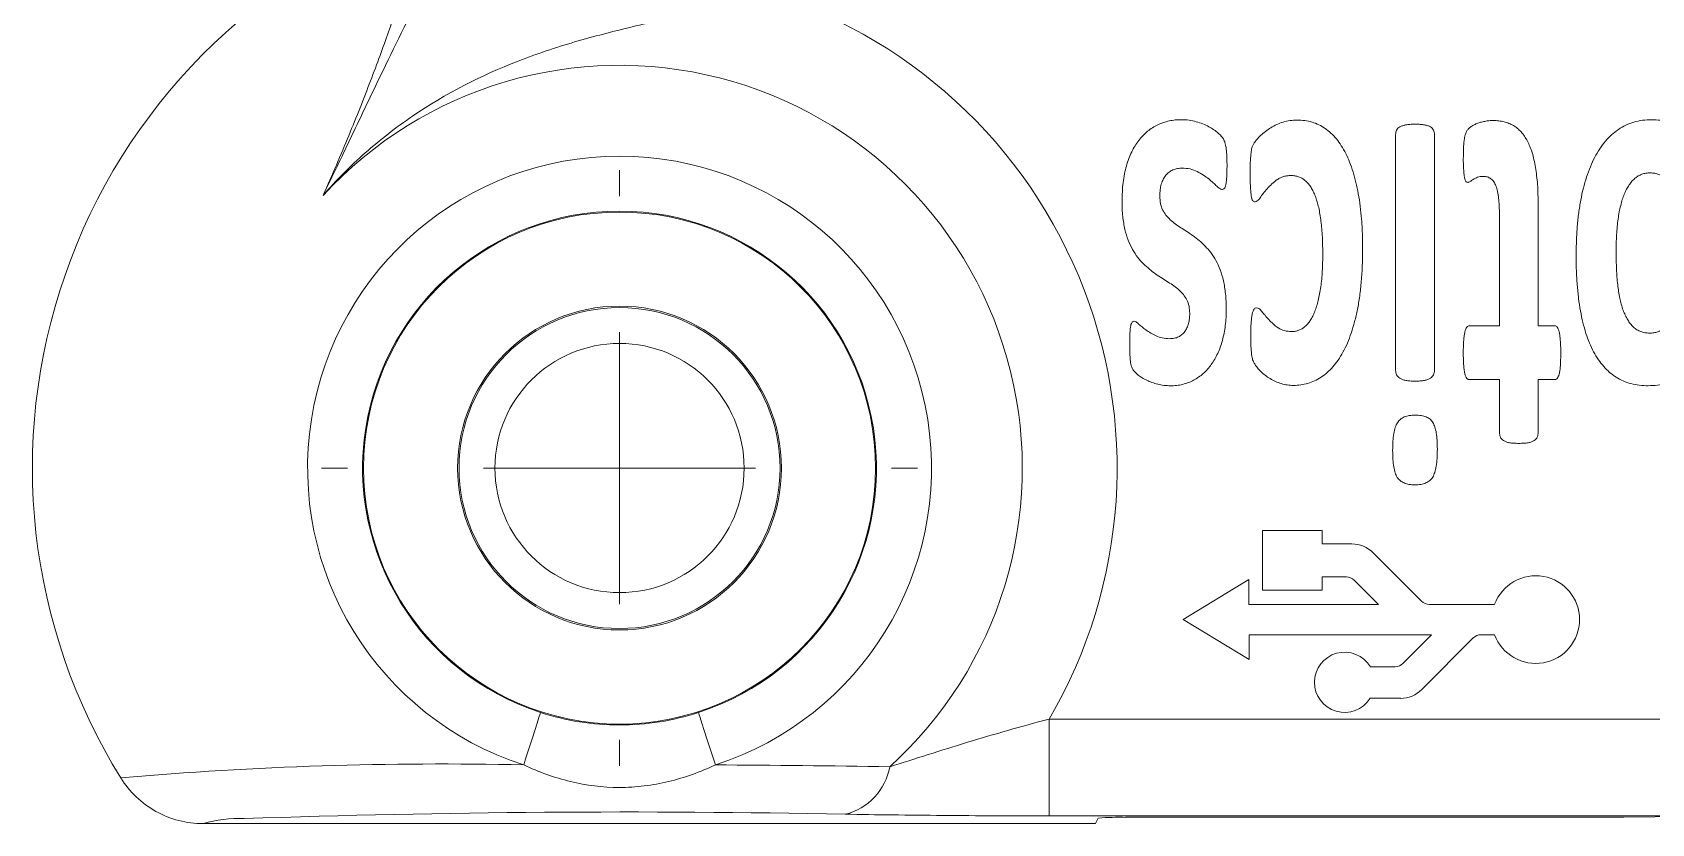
# Model space of a CAD drawing. Header units: millimetres. Extents: x 24.3 to 104.7, y 23.5 to 104.3.
# Drawn here: x 24.26 to 54.03, y 23.51 to 38.06 of the extents above; entities that cross this region are included whole.
import ezdxf

# ---------------------------------------------------------------- set-up
doc = ezdxf.new("R2010")
doc.units = ezdxf.units.MM

# ---------------------------------------------------------------- blocks, each defined once
blk = doc.blocks.new('SW_CENTERMARKSYMBOL_1')
at = {"color": 0, "linetype": 'Continuous', "lineweight": 0}
for p, q in [((0, 5), (0, 5.477)), ((0, 0), (0, 2.5)), ((-5, 0), (-5.477, 0)), ((0, 0), (-2.5, 0)), ((0, 0), (0, -2.5)), ((0, 0), (2.5, 0)), ((5, 0), (5.477, 0)), ((0, -5), (0, -5.477))]:
    blk.add_line(p, q, dxfattribs=at)

msp = doc.modelspace()

# ---------------------------------------------------------------- linework, layer by layer
at = {"color": 7, "linetype": 'Continuous', "lineweight": 15}
for p, q in [((49.328, 31.845), (49.328, 36.173)), ((50.042, 36.173), (50.042, 31.845)), ((51.948, 34.885), (51.948, 32.662)), ((51.236, 32.662), (51.236, 34.701)), ((50.683, 32.662), (51.236, 32.662)), ((51.948, 32.662), (52.252, 32.662)), ((51.236, 31.671), (50.686, 31.671)), ((51.236, 30.703), (51.236, 31.671)), ((52.249, 31.671), (51.948, 31.671)), ((51.948, 31.671), (51.948, 30.703)), ((46.882, 28.896), (46.882, 27.798)), ((47.978, 28.896), (46.882, 28.896)), ((47.978, 28.65), (47.978, 28.896)), ((48.521, 28.65), (47.978, 28.65)), ((49.803, 27.599), (48.916, 28.486)), ((46.626, 27.996), (45.42, 27.259)), ((46.626, 27.54), (46.626, 27.996)), ((47.978, 28.045), (48.423, 28.045)), ((47.978, 27.798), (47.978, 28.045)), ((48.567, 27.985), (49.012, 27.54)), ((46.882, 27.798), (47.978, 27.798)), ((49.012, 27.54), (46.626, 27.54)), ((51.147, 27.54), (49.946, 27.54)), ((45.42, 27.259), (46.635, 26.527)), ((46.635, 26.527), (46.635, 26.981)), ((46.635, 26.981), (49.99, 26.981)), ((49.99, 26.981), (49.462, 26.452)), ((49.81, 25.975), (50.756, 26.921)), ((50.9, 26.981), (51.147, 26.981)), ((49.318, 26.393), (48.863, 26.393)), ((48.858, 25.812), (49.415, 25.812)), ((42.955, 25.428), (42.955, 23.65)), ((42.955, 25.428), (85.963, 25.428)), ((55.603, 23.65), (42.955, 23.65)), ((43.86, 23.61), (43.812, 23.508)), ((53.525, 23.624), (44.368, 23.624)), ((55.603, 23.65), (53.525, 23.624)), ((27.401, 23.508), (43.812, 23.508))]:
    msp.add_line(p, q, dxfattribs=at)
at = {"color": 7, "linetype": 'Continuous', "lineweight": 15, "flags": 128}
for points in [[(33.608, 25.55), (33.6, 25.525), (33.578, 25.459), (33.545, 25.355), (33.501, 25.221), (33.451, 25.066), (33.398, 24.902), (33.345, 24.738), (33.297, 24.588)], [(36.821, 24.588), (36.772, 24.738), (36.719, 24.902), (36.666, 25.066), (36.616, 25.221), (36.573, 25.355), (36.539, 25.459), (36.518, 25.525), (36.51, 25.55)]]:
    msp.add_lwpolyline(points, dxfattribs=at)
at = {"color": 7, "linetype": 'Continuous', "lineweight": 15}
for radius in [4.707, 2.977, 2.951, 2.291]:
    msp.add_circle((35.059, 30.046), radius, dxfattribs=at)
for centre, radius, start, end in [((35.059, 30.046), 10.795, 109.7632, 211.8553), ((35.059, 30.046), 9.148, 329.68, 75.6568), ((35.059, 30.046), 7.405, 312.1323, 137.397), ((35.059, 30.046), 5.735, 287.8911, 252.1089), ((35.059, 30.046), 4.724, 287.8911, 252.1089), ((48.521, 28.091), 0.559, 45, 90), ((48.423, 27.841), 0.203, 45, 90), ((51.903, 27.26), 0.806, 200.2431, 159.6558), ((49.946, 27.743), 0.203, 225, 270), ((50.9, 26.778), 0.203, 90, 135), ((48.389, 26.106), 0.554, 31.1503, 327.9114), ((49.318, 26.596), 0.203, 270, 315), ((49.415, 26.37), 0.559, 270, 315), ((31.776, -43.04), 67.645, 88.71162, 94.99199), ((35.51, -251.776), 276.367, 89.06354, 89.7282), ((38.952, 24.741), 1.091, 283.5934, 350.1096), ((35.169, -177.739), 201.461, 88.85122, 91.99486), ((44.243, 18.62), 5.005, 88.5715, 94.3911)]:
    msp.add_arc(centre, radius, start, end, dxfattribs=at)
at = {"color": 8, "linetype": 'Continuous', "lineweight": 15}
msp.add_arc((28.051, 21.303), 2.299, 87.3683, 106.4289, dxfattribs=at)
at = {"color": 7, "linetype": 'Continuous', "lineweight": 15}
for points, knots in [([(32.796, 41.191), (32.722, 41.033), (32.648, 40.902), (32.507, 40.657), (32.439, 40.545), (32.242, 40.225), (32.119, 40.027), (31.878, 39.621), (31.76, 39.415), (31.523, 38.98), (31.402, 38.751), (31.034, 38.028), (30.779, 37.501), (30.361, 36.627), (30.217, 36.327), (29.994, 35.86), (29.919, 35.702), (29.765, 35.383), (29.686, 35.219), (29.608, 35.058)], [0, 0, 0, 0, 0.0625, 0.0625, 0.125, 0.125, 0.25, 0.25, 0.375, 0.375, 0.5, 0.5, 0.75, 0.75, 0.875, 0.875, 0.9375, 0.9375, 1, 1, 1, 1]), ([(29.608, 35.058), (29.777, 35.436), (29.935, 35.804), (30.225, 36.506), (30.358, 36.842), (30.542, 37.324), (30.6, 37.481), (30.71, 37.781), (30.761, 37.926), (30.907, 38.341), (30.991, 38.594), (31.101, 38.939), (31.135, 39.048), (31.197, 39.25), (31.224, 39.344), (31.299, 39.604), (31.337, 39.749), (31.393, 39.982), (31.411, 40.07), (31.425, 40.184), (31.422, 40.21), (31.409, 40.205)], [0, 0, 0, 0, 0.125, 0.125, 0.25, 0.25, 0.3125, 0.3125, 0.375, 0.375, 0.5, 0.5, 0.5625, 0.5625, 0.625, 0.625, 0.75, 0.75, 0.875, 0.875, 1, 1, 1, 1]), ([(37.325, 38.908), (37.188, 38.783), (37.03, 38.694), (36.698, 38.543), (36.525, 38.484), (36.002, 38.325), (35.646, 38.244), (34.938, 38.072), (34.584, 37.982), (33.883, 37.777), (33.535, 37.661), (32.513, 37.263), (31.862, 36.93), (30.95, 36.31), (30.66, 36.085), (30.247, 35.72), (30.113, 35.593), (29.854, 35.332), (29.727, 35.195), (29.608, 35.058)], [0, 0, 0, 0, 0.0625, 0.0625, 0.125, 0.125, 0.25, 0.25, 0.375, 0.375, 0.5, 0.5, 0.75, 0.75, 0.875, 0.875, 0.9375, 0.9375, 1, 1, 1, 1]), ([(44.297, 34.948), (44.299, 35.008), (44.301, 35.124), (44.314, 35.293), (44.341, 35.45), (44.375, 35.597), (44.42, 35.733), (44.473, 35.857), (44.534, 35.97), (44.603, 36.071), (44.681, 36.16), (44.764, 36.239), (44.856, 36.304), (44.953, 36.358), (45.056, 36.4), (45.164, 36.43), (45.276, 36.448), (45.352, 36.45), (45.391, 36.451)], [0, 0, 0, 0, 0.085563, 0.166549, 0.242741, 0.315008, 0.383271, 0.447839, 0.50833, 0.566866, 0.62357, 0.678224, 0.731619, 0.784404, 0.837298, 0.891012, 0.944758, 1, 1, 1, 1]), ([(45.391, 36.451), (45.437, 36.45), (45.529, 36.447), (45.66, 36.415), (45.783, 36.377), (45.89, 36.324), (45.985, 36.269), (46.06, 36.21), (46.12, 36.155), (46.166, 36.097), (46.195, 36.024), (46.209, 35.949), (46.218, 35.872), (46.224, 35.798), (46.226, 35.71), (46.227, 35.648), (46.228, 35.614)], [0, 0, 0, 0, 0.102241, 0.20026, 0.294409, 0.382879, 0.462624, 0.533118, 0.592648, 0.641462, 0.69285, 0.763828, 0.808325, 0.862143, 0.926351, 1, 1, 1, 1]), ([(46.652, 35.483), (46.653, 35.522), (46.654, 35.592), (46.655, 35.689), (46.663, 35.768), (46.667, 35.834), (46.676, 35.887), (46.684, 35.933), (46.702, 35.978), (46.731, 36.031), (46.779, 36.094), (46.848, 36.164), (46.933, 36.239), (47.033, 36.306), (47.142, 36.364), (47.26, 36.409), (47.386, 36.439), (47.472, 36.443), (47.515, 36.445)], [0, 0, 0, 0, 0.078953, 0.143309, 0.196084, 0.240117, 0.27665, 0.305513, 0.335743, 0.374558, 0.4268, 0.495732, 0.574492, 0.655862, 0.739568, 0.82501, 0.912017, 1, 1, 1, 1]), ([(47.515, 36.445), (47.563, 36.443), (47.655, 36.439), (47.79, 36.41), (47.916, 36.36), (48.034, 36.292), (48.143, 36.204), (48.242, 36.096), (48.334, 35.972), (48.414, 35.828), (48.486, 35.667), (48.549, 35.489), (48.602, 35.295), (48.644, 35.084), (48.679, 34.857), (48.703, 34.615), (48.718, 34.356), (48.719, 34.178), (48.72, 34.087)], [0, 0, 0, 0, 0.048245, 0.094957, 0.140368, 0.186353, 0.233517, 0.2832, 0.335549, 0.391402, 0.451183, 0.51533, 0.584066, 0.657257, 0.735247, 0.818164, 0.906689, 1, 1, 1, 1]), ([(49.328, 36.173), (49.328, 36.188), (49.33, 36.217), (49.342, 36.259), (49.365, 36.295), (49.405, 36.321), (49.454, 36.343), (49.517, 36.356), (49.595, 36.367), (49.653, 36.367), (49.685, 36.367)], [0, 0, 0, 0, 0.100198, 0.187988, 0.27791, 0.373948, 0.4898, 0.624396, 0.79415, 1, 1, 1, 1]), ([(49.685, 36.367), (49.717, 36.367), (49.775, 36.367), (49.853, 36.356), (49.916, 36.343), (49.964, 36.321), (50.003, 36.295), (50.026, 36.259), (50.04, 36.218), (50.041, 36.188), (50.042, 36.173)], [0, 0, 0, 0, 0.2093607, 0.3763383, 0.511188, 0.6244083, 0.7206272, 0.8107197, 0.8996131, 1, 1, 1, 1]), ([(50.572, 35.745), (50.573, 35.779), (50.573, 35.842), (50.576, 35.93), (50.58, 36.006), (50.589, 36.085), (50.603, 36.16), (50.625, 36.231), (50.661, 36.279), (50.705, 36.318), (50.759, 36.352), (50.822, 36.381), (50.891, 36.405), (50.966, 36.421), (51.043, 36.434), (51.096, 36.435), (51.123, 36.435)], [0, 0, 0, 0, 0.09624, 0.181516, 0.25312, 0.313997, 0.407821, 0.472183, 0.523326, 0.57881, 0.639438, 0.704632, 0.775932, 0.849296, 0.924341, 1, 1, 1, 1]), ([(51.123, 36.435), (51.157, 36.434), (51.224, 36.432), (51.321, 36.414), (51.41, 36.386), (51.493, 36.344), (51.569, 36.292), (51.637, 36.226), (51.699, 36.148), (51.752, 36.057), (51.799, 35.955), (51.842, 35.84), (51.873, 35.712), (51.901, 35.571), (51.922, 35.418), (51.938, 35.253), (51.946, 35.073), (51.947, 34.949), (51.948, 34.885)], [0, 0, 0, 0, 0.052618, 0.101567, 0.149104, 0.194789, 0.240939, 0.288419, 0.338788, 0.391472, 0.448603, 0.510009, 0.577085, 0.64921, 0.727327, 0.811624, 0.902211, 1, 1, 1, 1]), ([(52.647, 33.962), (52.648, 34.052), (52.65, 34.228), (52.666, 34.487), (52.691, 34.734), (52.729, 34.968), (52.776, 35.189), (52.834, 35.395), (52.905, 35.584), (52.985, 35.758), (53.078, 35.914), (53.179, 36.054), (53.294, 36.173), (53.42, 36.274), (53.558, 36.354), (53.707, 36.411), (53.867, 36.444), (53.978, 36.449), (54.034, 36.451)], [0, 0, 0, 0, 0.085457, 0.166959, 0.2451, 0.320113, 0.391244, 0.45885, 0.522412, 0.582593, 0.639645, 0.693909, 0.745655, 0.796118, 0.846005, 0.895633, 0.946704, 1, 1, 1, 1]), ([(54.034, 36.451), (54.088, 36.449), (54.195, 36.445), (54.349, 36.414), (54.492, 36.364), (54.623, 36.292), (54.743, 36.202), (54.854, 36.094), (54.951, 35.966), (55.04, 35.821), (55.116, 35.658), (55.181, 35.478), (55.238, 35.28), (55.281, 35.065), (55.316, 34.833), (55.339, 34.586), (55.356, 34.322), (55.357, 34.141), (55.358, 34.048)], [0, 0, 0, 0, 0.053165, 0.103908, 0.152774, 0.200894, 0.249543, 0.299354, 0.351577, 0.406583, 0.464767, 0.527314, 0.594202, 0.665668, 0.742107, 0.822801, 0.90889, 1, 1, 1, 1]), ([(50.653, 35.298), (50.647, 35.299), (50.635, 35.302), (50.616, 35.316), (50.602, 35.344), (50.594, 35.388), (50.585, 35.449), (50.579, 35.528), (50.572, 35.629), (50.572, 35.704), (50.572, 35.745)], [0, 0, 0, 0, 0.037577, 0.078898, 0.141453, 0.232084, 0.360973, 0.528749, 0.738719, 1, 1, 1, 1]), ([(45.405, 35.561), (45.374, 35.559), (45.316, 35.556), (45.233, 35.529), (45.161, 35.488), (45.099, 35.431), (45.051, 35.356), (45.015, 35.266), (44.995, 35.16), (44.993, 35.085), (44.992, 35.045)], [0, 0, 0, 0, 0.121909, 0.235221, 0.343936, 0.454345, 0.56975, 0.698528, 0.839823, 1, 1, 1, 1]), ([(46.134, 35.167), (46.121, 35.172), (46.086, 35.185), (46.036, 35.233), (45.971, 35.295), (45.888, 35.364), (45.79, 35.435), (45.679, 35.501), (45.549, 35.553), (45.454, 35.558), (45.405, 35.561)], [0, 0, 0, 0, 0.047956, 0.131261, 0.240625, 0.368513, 0.510889, 0.666177, 0.827418, 1, 1, 1, 1]), ([(46.228, 35.614), (46.227, 35.572), (46.227, 35.496), (46.223, 35.395), (46.216, 35.316), (46.206, 35.257), (46.196, 35.213), (46.181, 35.184), (46.158, 35.17), (46.142, 35.168), (46.134, 35.167)], [0, 0, 0, 0, 0.261462, 0.466652, 0.624813, 0.751314, 0.840691, 0.903363, 0.948713, 1, 1, 1, 1]), ([(46.743, 34.938), (46.735, 34.939), (46.718, 34.942), (46.696, 34.965), (46.683, 35.003), (46.672, 35.058), (46.665, 35.133), (46.657, 35.228), (46.653, 35.347), (46.653, 35.434), (46.652, 35.483)], [0, 0, 0, 0, 0.041228, 0.088987, 0.153983, 0.251058, 0.381912, 0.544881, 0.747505, 1, 1, 1, 1]), ([(54.008, 35.473), (53.982, 35.472), (53.931, 35.47), (53.856, 35.451), (53.788, 35.418), (53.725, 35.374), (53.668, 35.318), (53.617, 35.25), (53.57, 35.171), (53.529, 35.082), (53.493, 34.982), (53.463, 34.872), (53.438, 34.752), (53.416, 34.621), (53.401, 34.482), (53.388, 34.333), (53.384, 34.174), (53.382, 34.065), (53.381, 34.009)], [0, 0, 0, 0, 0.044626, 0.088001, 0.130769, 0.17398, 0.218856, 0.267647, 0.319378, 0.375788, 0.436272, 0.501254, 0.572053, 0.647249, 0.727703, 0.812846, 0.903561, 1, 1, 1, 1]), ([(54.623, 33.995), (54.622, 34.098), (54.62, 34.295), (54.595, 34.577), (54.558, 34.829), (54.508, 35.017), (54.457, 35.147), (54.413, 35.231), (54.362, 35.303), (54.306, 35.364), (54.241, 35.413), (54.17, 35.448), (54.091, 35.469), (54.036, 35.471), (54.008, 35.473)], [0, 0, 0, 0, 0.175256, 0.336329, 0.482238, 0.609552, 0.666869, 0.720713, 0.770014, 0.816939, 0.861969, 0.906641, 0.951522, 1, 1, 1, 1]), ([(47.407, 35.424), (47.383, 35.423), (47.336, 35.422), (47.27, 35.407), (47.207, 35.384), (47.134, 35.339), (47.052, 35.272), (46.967, 35.186), (46.897, 35.097), (46.839, 35.022), (46.796, 34.957), (46.758, 34.943), (46.743, 34.938)], [0, 0, 0, 0, 0.0843861, 0.163692, 0.2394094, 0.3156871, 0.4643415, 0.6084885, 0.7413657, 0.8592941, 0.9464597, 1, 1, 1, 1]), ([(47.988, 34), (47.987, 34.057), (47.985, 34.167), (47.981, 34.327), (47.967, 34.476), (47.952, 34.614), (47.932, 34.742), (47.908, 34.861), (47.877, 34.967), (47.845, 35.063), (47.806, 35.147), (47.764, 35.222), (47.715, 35.283), (47.663, 35.335), (47.606, 35.375), (47.544, 35.404), (47.477, 35.42), (47.431, 35.423), (47.407, 35.424)], [0, 0, 0, 0, 0.101057, 0.196168, 0.284702, 0.367445, 0.444592, 0.516301, 0.582169, 0.642018, 0.697578, 0.747073, 0.794014, 0.837008, 0.877626, 0.918234, 0.957902, 1, 1, 1, 1]), ([(50.938, 35.409), (50.92, 35.409), (50.885, 35.407), (50.837, 35.393), (50.794, 35.376), (50.757, 35.355), (50.724, 35.334), (50.699, 35.315), (50.675, 35.302), (50.66, 35.3), (50.653, 35.298)], [0, 0, 0, 0, 0.171963, 0.33489, 0.480278, 0.62336, 0.744159, 0.850806, 0.933674, 1, 1, 1, 1]), ([(51.236, 34.701), (51.235, 34.756), (51.234, 34.859), (51.223, 35.004), (51.204, 35.127), (51.176, 35.228), (51.138, 35.309), (51.084, 35.367), (51.015, 35.403), (50.965, 35.407), (50.938, 35.409)], [0, 0, 0, 0, 0.1945893, 0.3642803, 0.5099954, 0.6315134, 0.7336361, 0.8221779, 0.9076618, 1, 1, 1, 1]), ([(45.542, 32.887), (45.54, 32.933), (45.537, 33.021), (45.492, 33.139), (45.428, 33.238), (45.346, 33.322), (45.251, 33.397), (45.144, 33.466), (45.032, 33.538), (44.915, 33.612), (44.802, 33.701), (44.687, 33.8), (44.58, 33.92), (44.485, 34.066), (44.406, 34.239), (44.355, 34.403), (44.326, 34.551), (44.309, 34.674), (44.298, 34.808), (44.298, 34.9), (44.297, 34.948)], [0, 0, 0, 0, 0.054456, 0.101984, 0.146947, 0.19209, 0.239102, 0.289227, 0.341553, 0.395751, 0.452121, 0.510936, 0.573738, 0.640625, 0.714664, 0.796838, 0.842361, 0.891402, 0.943511, 1, 1, 1, 1]), ([(44.992, 35.045), (44.994, 34.999), (44.998, 34.913), (45.038, 34.794), (45.103, 34.696), (45.182, 34.609), (45.277, 34.536), (45.378, 34.463), (45.491, 34.395), (45.604, 34.315), (45.719, 34.229), (45.829, 34.125), (45.936, 34.007), (46.028, 33.86), (46.108, 33.687), (46.156, 33.52), (46.186, 33.371), (46.201, 33.245), (46.212, 33.108), (46.213, 33.014), (46.213, 32.965)], [0, 0, 0, 0, 0.053298, 0.100954, 0.145889, 0.191032, 0.237576, 0.286589, 0.338104, 0.392435, 0.44877, 0.507472, 0.569064, 0.636076, 0.710069, 0.793109, 0.839157, 0.888652, 0.942418, 1, 1, 1, 1]), ([(47.416, 32.556), (47.439, 32.557), (47.483, 32.559), (47.548, 32.577), (47.608, 32.606), (47.663, 32.648), (47.715, 32.699), (47.762, 32.763), (47.805, 32.838), (47.843, 32.925), (47.878, 33.022), (47.908, 33.13), (47.931, 33.25), (47.954, 33.38), (47.969, 33.52), (47.981, 33.67), (47.986, 33.831), (47.987, 33.943), (47.988, 34)], [0, 0, 0, 0, 0.040146, 0.078961, 0.117786, 0.157958, 0.201288, 0.246907, 0.298, 0.353997, 0.414568, 0.480854, 0.552961, 0.630615, 0.713699, 0.802474, 0.897856, 1, 1, 1, 1]), ([(48.72, 34.087), (48.719, 33.982), (48.717, 33.78), (48.7, 33.487), (48.67, 33.216), (48.628, 32.968), (48.576, 32.74), (48.515, 32.533), (48.445, 32.346), (48.364, 32.179), (48.275, 32.033), (48.178, 31.906), (48.073, 31.799), (47.96, 31.713), (47.84, 31.647), (47.714, 31.599), (47.582, 31.571), (47.492, 31.567), (47.446, 31.564)], [0, 0, 0, 0, 0.1006567, 0.1945352, 0.2818652, 0.3623898, 0.4367499, 0.5061281, 0.5698324, 0.6288822, 0.6835931, 0.7342864, 0.7822736, 0.8274233, 0.8706043, 0.9135601, 0.9560243, 1, 1, 1, 1]), ([(53.972, 31.559), (53.917, 31.561), (53.81, 31.564), (53.655, 31.595), (53.511, 31.644), (53.379, 31.714), (53.258, 31.803), (53.151, 31.913), (53.051, 32.038), (52.963, 32.183), (52.888, 32.346), (52.823, 32.527), (52.767, 32.724), (52.723, 32.939), (52.688, 33.171), (52.665, 33.421), (52.648, 33.686), (52.647, 33.868), (52.647, 33.962)], [0, 0, 0, 0, 0.053546, 0.104666, 0.153296, 0.20153, 0.24982, 0.299545, 0.350944, 0.40586, 0.464373, 0.526216, 0.592996, 0.664345, 0.740658, 0.822154, 0.90857, 1, 1, 1, 1]), ([(53.381, 34.009), (53.383, 33.907), (53.385, 33.71), (53.405, 33.428), (53.444, 33.175), (53.494, 32.987), (53.547, 32.857), (53.592, 32.773), (53.641, 32.699), (53.697, 32.637), (53.761, 32.587), (53.833, 32.551), (53.913, 32.531), (53.968, 32.528), (53.996, 32.527)], [0, 0, 0, 0, 0.174008, 0.335367, 0.48011, 0.608115, 0.6656, 0.719311, 0.768693, 0.816105, 0.861519, 0.90608, 0.951641, 1, 1, 1, 1]), ([(55.358, 34.048), (55.357, 33.958), (55.354, 33.781), (55.339, 33.522), (55.311, 33.274), (55.275, 33.039), (55.226, 32.818), (55.167, 32.612), (55.096, 32.423), (55.016, 32.249), (54.925, 32.093), (54.821, 31.956), (54.707, 31.837), (54.583, 31.736), (54.447, 31.656), (54.298, 31.599), (54.139, 31.565), (54.028, 31.561), (53.972, 31.559)], [0, 0, 0, 0, 0.08553, 0.167554, 0.24581, 0.321336, 0.393069, 0.460294, 0.523911, 0.584142, 0.641243, 0.694823, 0.746613, 0.796764, 0.8463, 0.895545, 0.946659, 1, 1, 1, 1]), ([(53.996, 32.527), (54.022, 32.528), (54.072, 32.53), (54.146, 32.549), (54.214, 32.581), (54.277, 32.626), (54.334, 32.682), (54.387, 32.749), (54.432, 32.829), (54.473, 32.919), (54.509, 33.02), (54.538, 33.132), (54.564, 33.252), (54.586, 33.383), (54.603, 33.522), (54.614, 33.672), (54.621, 33.83), (54.622, 33.939), (54.623, 33.995)], [0, 0, 0, 0, 0.043762, 0.086298, 0.129025, 0.172194, 0.218192, 0.266286, 0.318677, 0.374689, 0.43589, 0.501603, 0.572335, 0.647459, 0.727933, 0.813815, 0.904477, 1, 1, 1, 1]), ([(45.167, 32.424), (45.198, 32.426), (45.255, 32.429), (45.335, 32.454), (45.401, 32.496), (45.453, 32.555), (45.493, 32.625), (45.521, 32.705), (45.539, 32.793), (45.541, 32.855), (45.542, 32.887)], [0, 0, 0, 0, 0.135437, 0.254555, 0.369126, 0.481273, 0.600198, 0.725445, 0.858494, 1, 1, 1, 1]), ([(46.213, 32.965), (46.212, 32.914), (46.211, 32.814), (46.198, 32.668), (46.174, 32.528), (46.145, 32.394), (46.106, 32.269), (46.058, 32.153), (46.004, 32.046), (45.941, 31.948), (45.869, 31.861), (45.793, 31.782), (45.707, 31.716), (45.615, 31.659), (45.516, 31.613), (45.411, 31.583), (45.3, 31.561), (45.224, 31.559), (45.185, 31.559)], [0, 0, 0, 0, 0.078251, 0.153077, 0.225623, 0.295978, 0.363198, 0.427058, 0.488443, 0.54821, 0.605375, 0.661209, 0.716415, 0.77172, 0.826868, 0.883129, 0.940155, 1, 1, 1, 1]), ([(46.664, 32.484), (46.664, 32.527), (46.664, 32.607), (46.67, 32.716), (46.678, 32.804), (46.689, 32.873), (46.705, 32.925), (46.721, 32.962), (46.741, 32.988), (46.759, 32.992), (46.766, 32.994)], [0, 0, 0, 0, 0.239485, 0.441984, 0.605075, 0.731931, 0.829549, 0.903335, 0.957929, 1, 1, 1, 1]), ([(46.766, 32.994), (46.783, 32.989), (46.825, 32.979), (46.871, 32.918), (46.929, 32.851), (46.996, 32.771), (47.076, 32.692), (47.169, 32.619), (47.285, 32.564), (47.371, 32.558), (47.416, 32.556)], [0, 0, 0, 0, 0.063994, 0.154355, 0.267752, 0.397318, 0.53663, 0.683591, 0.835329, 1, 1, 1, 1]), ([(44.438, 32.318), (44.439, 32.358), (44.439, 32.429), (44.442, 32.525), (44.447, 32.6), (44.456, 32.658), (44.465, 32.7), (44.48, 32.728), (44.501, 32.743), (44.516, 32.745), (44.523, 32.746)], [0, 0, 0, 0, 0.258937, 0.461801, 0.624494, 0.747586, 0.841431, 0.902957, 0.952281, 1, 1, 1, 1]), ([(44.523, 32.746), (44.535, 32.742), (44.566, 32.732), (44.607, 32.687), (44.668, 32.64), (44.739, 32.581), (44.827, 32.526), (44.924, 32.471), (45.04, 32.431), (45.124, 32.427), (45.167, 32.424)], [0, 0, 0, 0, 0.048339, 0.130285, 0.240045, 0.366901, 0.50696, 0.660197, 0.822974, 1, 1, 1, 1]), ([(47.446, 31.564), (47.409, 31.566), (47.334, 31.57), (47.224, 31.595), (47.119, 31.636), (47.019, 31.687), (46.93, 31.75), (46.851, 31.816), (46.79, 31.884), (46.745, 31.942), (46.717, 31.993), (46.697, 32.037), (46.688, 32.083), (46.678, 32.136), (46.674, 32.202), (46.667, 32.282), (46.665, 32.377), (46.664, 32.446), (46.664, 32.484)], [0, 0, 0, 0, 0.080662, 0.163017, 0.244673, 0.325954, 0.404756, 0.481786, 0.549792, 0.602012, 0.642689, 0.674505, 0.706678, 0.744795, 0.793018, 0.849569, 0.918531, 1, 1, 1, 1]), ([(50.572, 32.167), (50.572, 32.208), (50.572, 32.284), (50.579, 32.39), (50.586, 32.476), (50.599, 32.544), (50.614, 32.595), (50.633, 32.632), (50.656, 32.657), (50.675, 32.661), (50.683, 32.662)], [0, 0, 0, 0, 0.232498, 0.430133, 0.593139, 0.719847, 0.819025, 0.89281, 0.952098, 1, 1, 1, 1]), ([(52.252, 32.662), (52.26, 32.661), (52.28, 32.657), (52.303, 32.632), (52.321, 32.595), (52.336, 32.544), (52.349, 32.476), (52.356, 32.39), (52.363, 32.284), (52.363, 32.208), (52.363, 32.167)], [0, 0, 0, 0, 0.047902, 0.10719, 0.180975, 0.280153, 0.406861, 0.569867, 0.767502, 1, 1, 1, 1]), ([(45.185, 31.559), (45.145, 31.56), (45.067, 31.563), (44.954, 31.585), (44.849, 31.619), (44.753, 31.658), (44.669, 31.704), (44.599, 31.751), (44.548, 31.799), (44.507, 31.838), (44.486, 31.879), (44.468, 31.916), (44.459, 31.958), (44.452, 32.007), (44.446, 32.065), (44.442, 32.136), (44.439, 32.221), (44.439, 32.284), (44.438, 32.318)], [0, 0, 0, 0, 0.095318, 0.188616, 0.277419, 0.361672, 0.43853, 0.507729, 0.565252, 0.607946, 0.642773, 0.674463, 0.70795, 0.746676, 0.793318, 0.849119, 0.917613, 1, 1, 1, 1]), ([(50.686, 31.671), (50.677, 31.672), (50.657, 31.674), (50.632, 31.696), (50.614, 31.731), (50.599, 31.78), (50.586, 31.847), (50.578, 31.935), (50.572, 32.044), (50.572, 32.123), (50.572, 32.167)], [0, 0, 0, 0, 0.051964, 0.107137, 0.175526, 0.268621, 0.394064, 0.555441, 0.75912, 1, 1, 1, 1]), ([(52.363, 32.167), (52.363, 32.123), (52.363, 32.044), (52.357, 31.935), (52.349, 31.847), (52.336, 31.78), (52.322, 31.73), (52.301, 31.697), (52.278, 31.674), (52.259, 31.672), (52.249, 31.671)], [0, 0, 0, 0, 0.241037, 0.444848, 0.606331, 0.731856, 0.825011, 0.894845, 0.948002, 1, 1, 1, 1]), ([(49.685, 31.642), (49.653, 31.643), (49.595, 31.645), (49.517, 31.654), (49.454, 31.672), (49.403, 31.694), (49.367, 31.724), (49.341, 31.76), (49.331, 31.802), (49.329, 31.83), (49.328, 31.845)], [0, 0, 0, 0, 0.2047292, 0.3734621, 0.5088179, 0.6252587, 0.726432, 0.8132526, 0.9034897, 1, 1, 1, 1]), ([(50.042, 31.845), (50.041, 31.83), (50.04, 31.801), (50.027, 31.76), (50.002, 31.724), (49.965, 31.694), (49.916, 31.671), (49.853, 31.654), (49.775, 31.645), (49.717, 31.643), (49.685, 31.642)], [0, 0, 0, 0, 0.0966914, 0.1879996, 0.2749831, 0.3763463, 0.4902041, 0.6258139, 0.7917852, 1, 1, 1, 1]), ([(49.273, 30.367), (49.274, 30.425), (49.276, 30.529), (49.291, 30.672), (49.316, 30.787), (49.355, 30.878), (49.412, 30.945), (49.488, 30.991), (49.583, 31.016), (49.651, 31.018), (49.688, 31.02)], [0, 0, 0, 0, 0.191397, 0.349917, 0.480528, 0.584828, 0.676015, 0.770583, 0.877452, 1, 1, 1, 1]), ([(49.688, 31.02), (49.725, 31.019), (49.794, 31.016), (49.887, 30.99), (49.962, 30.948), (50.018, 30.882), (50.052, 30.795), (50.08, 30.685), (50.092, 30.547), (50.094, 30.447), (50.095, 30.392)], [0, 0, 0, 0, 0.1278242, 0.2362639, 0.3304993, 0.4220515, 0.5250634, 0.6531124, 0.8112096, 1, 1, 1, 1]), ([(51.594, 30.5), (51.561, 30.5), (51.503, 30.501), (51.424, 30.509), (51.36, 30.524), (51.311, 30.547), (51.276, 30.579), (51.252, 30.616), (51.239, 30.659), (51.237, 30.688), (51.236, 30.703)], [0, 0, 0, 0, 0.2064, 0.373702, 0.510372, 0.6233, 0.719202, 0.810599, 0.904098, 1, 1, 1, 1]), ([(51.948, 30.703), (51.947, 30.688), (51.945, 30.659), (51.934, 30.616), (51.912, 30.578), (51.875, 30.547), (51.825, 30.524), (51.761, 30.509), (51.682, 30.501), (51.625, 30.5), (51.594, 30.5)], [0, 0, 0, 0, 0.096226, 0.189171, 0.279248, 0.377777, 0.491087, 0.631214, 0.79908, 1, 1, 1, 1]), ([(49.682, 29.736), (49.645, 29.738), (49.577, 29.74), (49.484, 29.766), (49.409, 29.81), (49.352, 29.875), (49.315, 29.964), (49.291, 30.075), (49.276, 30.212), (49.274, 30.313), (49.273, 30.367)], [0, 0, 0, 0, 0.1258812, 0.2340691, 0.3289373, 0.42136, 0.524807, 0.6553767, 0.811648, 1, 1, 1, 1]), ([(50.095, 30.392), (50.094, 30.335), (50.092, 30.231), (50.078, 30.087), (50.051, 29.972), (50.016, 29.88), (49.958, 29.813), (49.882, 29.768), (49.788, 29.74), (49.719, 29.738), (49.682, 29.736)], [0, 0, 0, 0, 0.189541, 0.349449, 0.479889, 0.584865, 0.675932, 0.770376, 0.876013, 1, 1, 1, 1]), ([(33.608, 25.55), (33.844, 25.474), (34.082, 25.417), (34.565, 25.342), (34.809, 25.323), (35.304, 25.322), (35.551, 25.342), (36.035, 25.417), (36.274, 25.474), (36.51, 25.55)], [0, 0, 0, 0, 0.25, 0.25, 0.5, 0.5, 0.75, 0.75, 1, 1, 1, 1]), ([(40.026, 24.554), (40.494, 24.701), (40.969, 24.854), (41.946, 25.152), (42.443, 25.295), (42.955, 25.428)], [0, 0, 0, 0, 0.5, 0.5, 1, 1, 1, 1]), ([(36.821, 24.588), (36.544, 24.456), (36.258, 24.353), (35.813, 24.246), (35.663, 24.219), (35.361, 24.182), (35.207, 24.173), (34.747, 24.173), (34.448, 24.211), (33.861, 24.353), (33.573, 24.457), (33.297, 24.588)], [0, 0, 0, 0, 0.25, 0.25, 0.375, 0.375, 0.5, 0.5, 0.75, 0.75, 1, 1, 1, 1]), ([(27.401, 23.508), (27.249, 23.508), (27.1, 23.527), (26.809, 23.603), (26.667, 23.66), (26.405, 23.805), (26.282, 23.896), (26.065, 24.103), (25.97, 24.219), (25.89, 24.348)], [0, 0, 0, 0, 0.25, 0.25, 0.5, 0.5, 0.75, 0.75, 1, 1, 1, 1]), ([(42.955, 23.65), (42.286, 23.65), (41.636, 23.653), (40.687, 23.661), (40.377, 23.665), (39.779, 23.672), (39.489, 23.676), (39.208, 23.681)], [0, 0, 0, 0, 0.5, 0.5, 0.75, 0.75, 1, 1, 1, 1])]:
    msp.add_open_spline(points, degree=3, knots=knots, dxfattribs=at)

# ---------------------------------------------------------------- block references
at = {"color": 7, "linetype": 'Continuous', "lineweight": 0}
msp.add_blockref('SW_CENTERMARKSYMBOL_1', (35.059, 30.046), dxfattribs=at)

doc.saveas('drawing.dxf')
